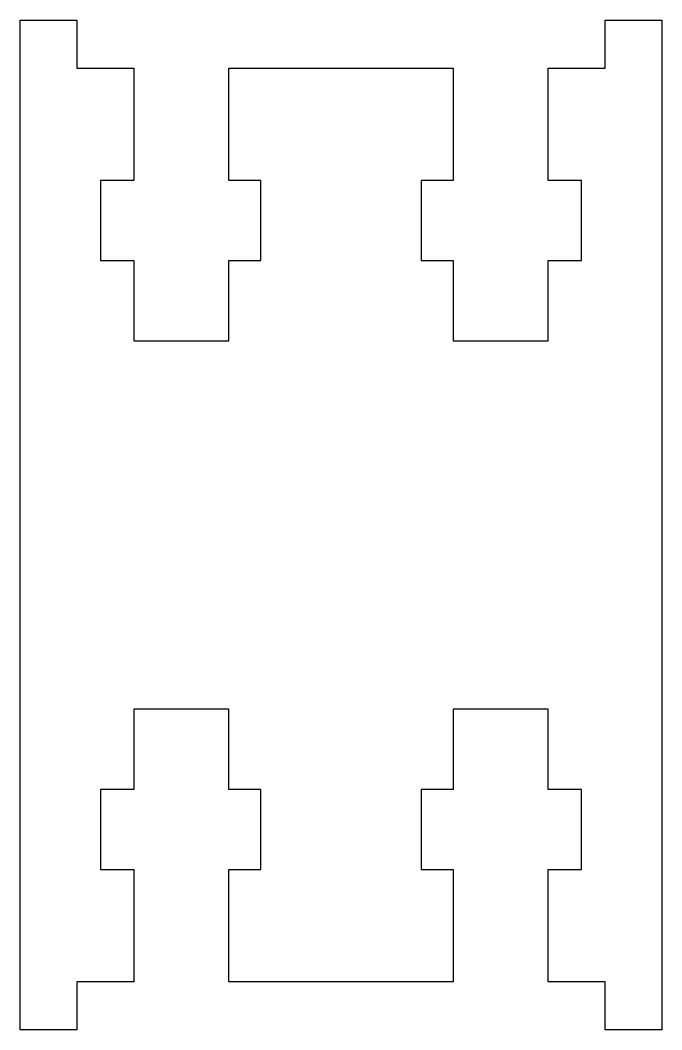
# Model space of a CAD drawing. Header units: centimetres. Extents: x -3 to 1, y -6 to 0.3.
import ezdxf

# ---------------------------------------------------------------- set-up
doc = ezdxf.new("R2010")
doc.units = ezdxf.units.CM
doc.layers.get('0').update_dxf_attribs({"linetype": 'CONTINUOUS'})

msp = doc.modelspace()

# ---------------------------------------------------------------- linework, layer by layer
msp.add_lwpolyline([(0.646, -5.7), (0.2921, -5.7), (0.2921, -5), (0.5, -5), (0.5, -4.5), (0.2921, -4.5), (0.2921, -4), (-0.3, -4), (-0.3, -4.5), (-0.5, -4.5), (-0.5, -5), (-0.3, -5), (-0.3, -5.7), (-1.7, -5.7), (-1.7, -5), (-1.5, -5), (-1.5, -4.5), (-1.7, -4.5), (-1.7, -4), (-2.2921, -4), (-2.2921, -4.5), (-2.5, -4.5), (-2.5, -5), (-2.2921, -5), (-2.2921, -5.7), (-2.646, -5.7), (-2.646, -6), (-3, -6), (-3, 0.3), (-2.646, 0.3), (-2.646, 0), (-2.2921, 0), (-2.2921, -0.7), (-2.5, -0.7), (-2.5, -1.2), (-2.2921, -1.2), (-2.2921, -1.7), (-1.7, -1.7), (-1.7, -1.2), (-1.5, -1.2), (-1.5, -0.7), (-1.7, -0.7), (-1.7, 0), (-0.3, 0), (-0.3, -0.7), (-0.5, -0.7), (-0.5, -1.2), (-0.3, -1.2), (-0.3, -1.7), (0.2921, -1.7), (0.2921, -1.2), (0.5, -1.2), (0.5, -0.7), (0.2921, -0.7), (0.2921, 0), (0.646, 0), (0.646, 0.3), (1, 0.3), (1, -6), (0.646, -6)], close=True)

doc.saveas('drawing.dxf')
